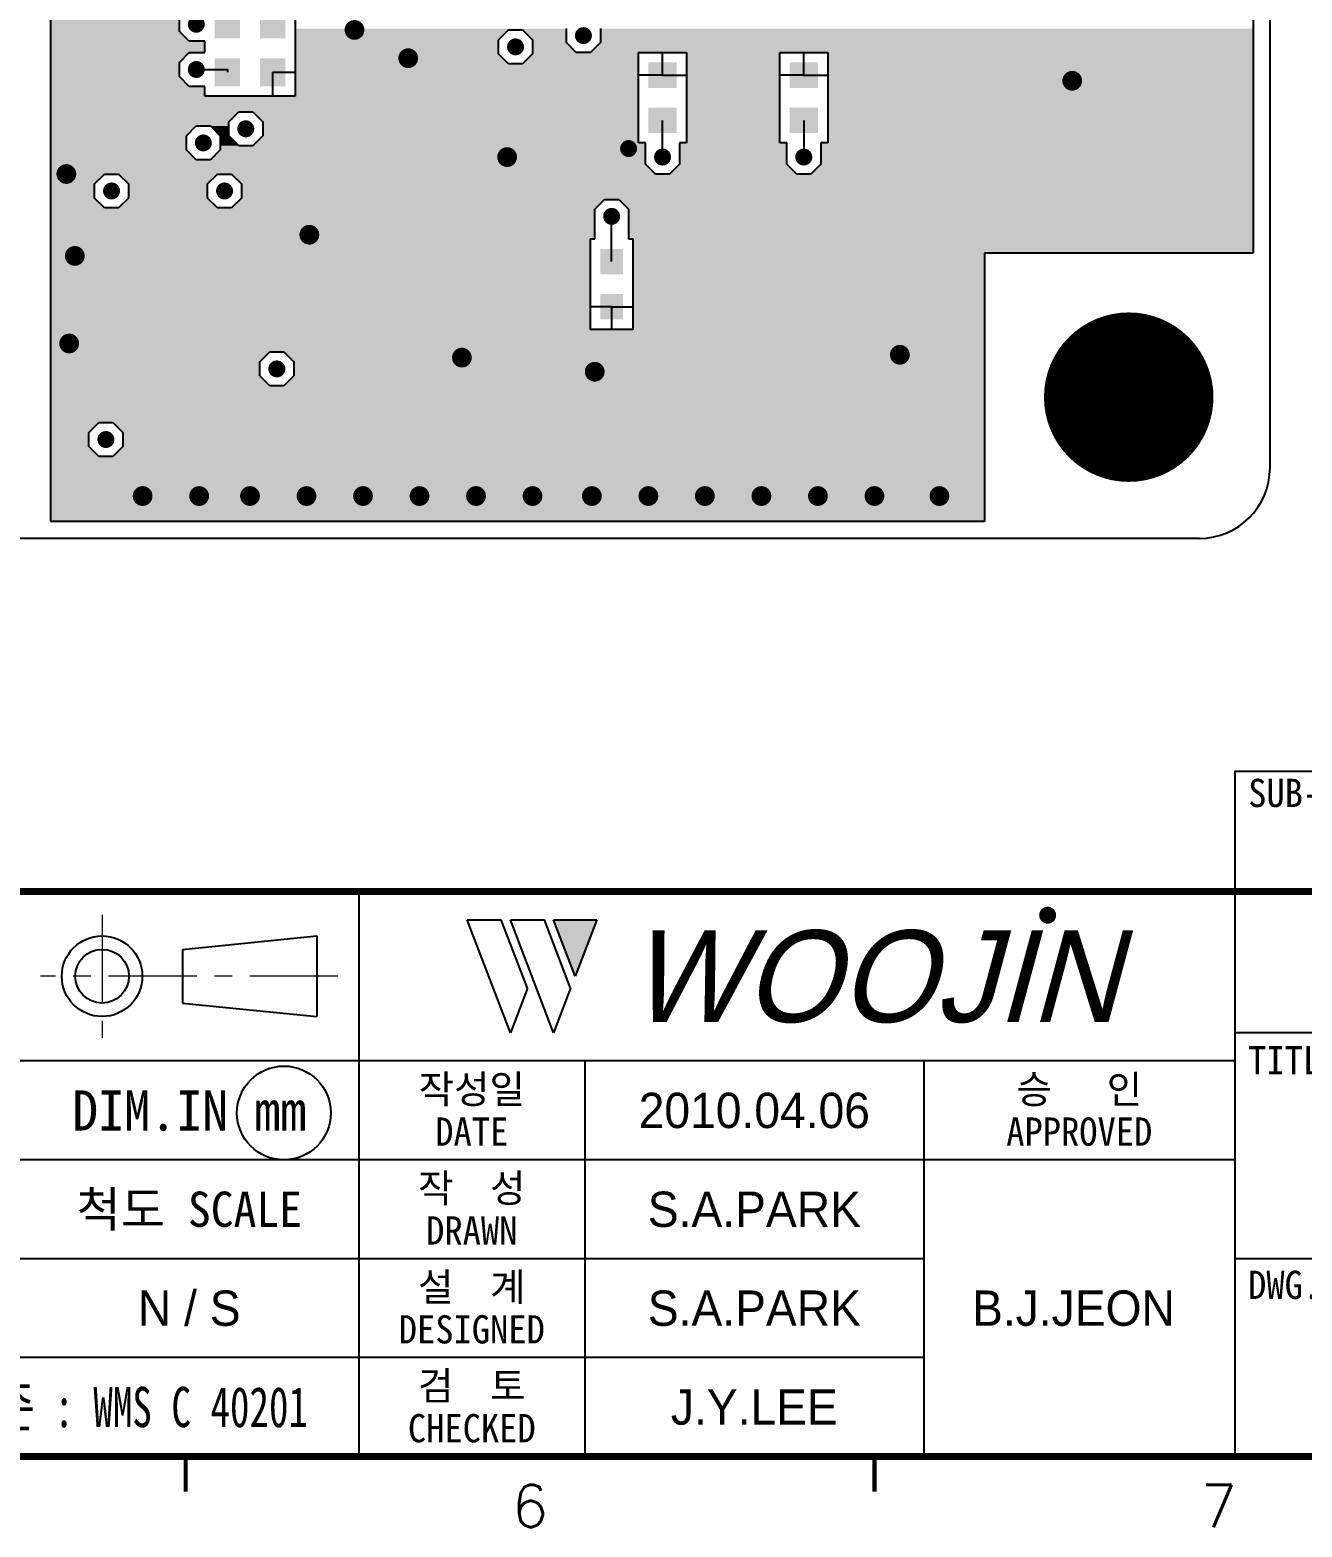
# Model space of a CAD drawing. Extents: x 295 to 953, y 10 to 290.
# Drawn here: x 724.7 to 814.7, y 10 to 116 of the extents above; entities that cross this region are included whole.
import ezdxf
from ezdxf.enums import TextEntityAlignment as Align

# ---------------------------------------------------------------- set-up
doc = ezdxf.new("R2010")
doc.units = 0
doc.header["$LTSCALE"] = 5
doc.header["$MEASUREMENT"] = 0
doc.linetypes.add('CENTER', pattern=[2, 1.25, -0.25, 0.25, -0.25])
doc.layers.get('0').update_dxf_attribs({"linetype": 'CONTINUOUS', "lineweight": 25})
for name, color, linetype in [('19_SOLD_GBR', 10, 'CONTINUOUS'), ('SHEET', 3, 'CONTINUOUS'), ('문자', 4, 'CONTINUOUS'), ('테두리', 3, 'CONTINUOUS')]:
    doc.layers.add(name, color=color, linetype=linetype)
doc.layers.add('2', color=2, linetype='CENTER', lineweight=13)
doc.styles.add('MARK', font='ARLRDBD.TTF')
doc.styles.get("Standard").update_dxf_attribs({"font": 'simplex.shx'})
doc.styles.add('굴림', font='')
doc.styles.add('굴림체', font='')
doc.styles.get('굴림').set_extended_font_data('Gulim')
doc.styles.get('굴림체').set_extended_font_data('GulimChe')

# ---------------------------------------------------------------- blocks, each defined once
blk = doc.blocks.new('B')
at = {"layer": '문자'}
blk.add_hatch(color=256, dxfattribs=at).paths.add_polyline_path([(13.79, 10), (15.31, 6), (16.84, 10)])
at = {"color": 4, "const_width": 0.6}
blk.add_lwpolyline([(48.46, 10.32, 1), (49.06, 10.32, 1)], format="xyb", close=True, dxfattribs=at)
at = {"layer": '문자'}
for p, q in [((10.73, 2), (7.68, 10)), ((7.68, 10), (10.09, 10)), ((11.94, 5.16), (10.09, 10)), ((10.73, 10), (13.15, 10)), ((13.79, 2), (10.73, 10)), ((14.99, 5.16), (13.15, 10)), ((13.79, 10), (16.84, 10)), ((15.31, 6), (13.79, 10)), ((16.84, 10), (15.31, 6)), ((11.94, 5.16), (10.73, 2)), ((14.99, 5.16), (13.79, 2))]:
    blk.add_line(p, q, dxfattribs=at)
at = {"layer": '문자', "style": 'MARK', "oblique": 15}
blk.add_text('WOOJIN', height=6.5, dxfattribs=at).set_placement((36.4, 6), align=Align.MIDDLE_CENTER)
blk = doc.blocks.new('C')
at = {"layer": '2'}
for p, q in [((252.83, 53.35), (252.83, 44.65)), ((269.53, 49), (248.48, 49))]:
    blk.add_line(p, q, dxfattribs=at)
at = {"layer": 'SHEET'}
for p, q in [((271, 55), (271, 15)), ((271, 55), (271, 15)), ((333, 55), (333, 15)), ((405, 45), (333, 45)), ((333, 43), (247, 43)), ((287, 43), (287, 15)), ((311, 43), (311, 15)), ((333, 36), (247, 36)), ((311, 29), (247, 29)), ((405, 29), (333, 29)), ((311, 22), (227, 22))]:
    blk.add_line(p, q, dxfattribs=at)
at = {"layer": 'SHEET', "color": 4}
for p, q in [((258.53, 50.9), (268.03, 51.85)), ((258.53, 50.9), (258.53, 47.1)), ((268.03, 51.85), (268.03, 46.15)), ((258.53, 47.1), (268.03, 46.15))]:
    blk.add_line(p, q, dxfattribs=at)
at = {"layer": 'SHEET'}
blk.add_lwpolyline([(333, 55), (380.19, 55), (380.19, 63.49), (333, 63.49)], close=True, dxfattribs=at)
at = {"layer": 'SHEET', "color": 4}
for radius in [2.85, 1.9]:
    blk.add_circle((252.83, 49), radius, dxfattribs=at)
at = {"layer": 'SHEET'}
blk.add_circle((265.7, 39.32), 3.32, dxfattribs=at)
at = {"layer": '테두리'}
for points, const_width in [([(15, 285), (15, 15), (405, 15), (405, 285), (15, 285)], 0.5), ([(15, 55), (405, 55)], 0.5), ([(258.75, 12.5), (258.75, 15)], 0.3), ([(307.5, 12.5), (307.5, 15)], 0.3)]:
    blk.add_lwpolyline(points, dxfattribs=dict(at, const_width=const_width))
blk.add_blockref('B', (271, 43))
at = {"layer": '문자', "style": '굴림체'}
for s, height, p in [('SUB-TITLE', 2, (339.77, 61.98)), ('작성일', 2, (279, 41)), ('승   인', 2, (322, 41)), ('DIM.IN mm', 2.85, (259, 39.5)), ('DATE', 2, (279, 38)), ('APPROVED', 2, (322, 38)), ('작  성', 2, (279, 34)), ('척도 SCALE', 2.5, (259, 32.5)), ('DRAWN', 2, (279, 31)), ('설  계', 2, (279, 27)), ('DESIGNED', 2, (279, 24)), ('검  토', 2, (279, 20)), ('CHECKED', 2, (279, 17))]:
    blk.add_text(s, height=height, dxfattribs=at).set_placement(p, align=Align.MIDDLE_CENTER)
for s, p in [('TITLE', (333.95, 42.05)), ('DWG.NO.', (333.95, 26.15))]:
    blk.add_text(s, height=2, dxfattribs=at).set_placement(p)
at = {"layer": '문자', "style": '굴림체', "width": 0.75}
blk.add_text('공차 적용기준 : WMS C 40201', height=2.85, dxfattribs=at).set_placement((249, 18.5), align=Align.MIDDLE_CENTER)
at = {"layer": '문자'}
for s, p in [('6', (283.12, 11.5)), ('7', (331.88, 11.5))]:
    blk.add_text(s, height=3, dxfattribs=at).set_placement(p, align=Align.MIDDLE)

msp = doc.modelspace()

# ---------------------------------------------------------------- linework, layer by layer
for points, const_width in [([(736.78, 116.4, -1), (736.18, 116.4, -1)], 0.6), ([(748.03, 116, -1), (747.33, 116, -1)], 0.7), ([(764.18, 115.6, -1), (763.58, 115.6, -1)], 0.6), ([(751.83, 114, -1), (751.13, 114, -1)], 0.7), ([(759.38, 114.8, -1), (758.78, 114.8, -1)], 0.6), ([(736.78, 113.2, -1), (736.18, 113.2, -1)], 0.6), ([(798.83, 112.4, -1), (798.13, 112.4, -1)], 0.7), ([(740.28, 109, -1), (739.68, 109, -1)], 0.6), ([(737.28, 108, -1), (736.68, 108, -1)], 0.6), ([(767.38, 107.6, -1), (766.78, 107.6, -1)], 0.6), ([(758.83, 107, -1), (758.13, 107, -1)], 0.7), ([(769.78, 107, -1), (769.18, 107, -1)], 0.6), ([(779.78, 107, -1), (779.18, 107, -1)], 0.6), ([(727.63, 105.8, -1), (726.93, 105.8, -1)], 0.7), ([(730.78, 104.6, -1), (730.18, 104.6, -1)], 0.6), ([(738.78, 104.6, -1), (738.18, 104.6, -1)], 0.6), ([(766.18, 102.8, -1), (765.58, 102.8, -1)], 0.6), ([(744.83, 101.5, -1), (744.13, 101.5, -1)], 0.7), ([(728.23, 100, -1), (727.53, 100, -1)], 0.7), ([(805.48, 90, -1), (799.48, 90, -1)], 6), ([(727.83, 93.8, -1), (727.13, 93.8, -1)], 0.7), ([(755.63, 92.8, -1), (754.93, 92.8, -1)], 0.7), ([(786.63, 93, -1), (785.93, 93, -1)], 0.7), ([(742.48, 92, -1), (741.88, 92, -1)], 0.6), ([(765.03, 91.8, -1), (764.33, 91.8, -1)], 0.7), ([(730.38, 87, -1), (729.78, 87, -1)], 0.6), ([(733.03, 83, -1), (732.33, 83, -1)], 0.7), ([(737.03, 83, -1), (736.33, 83, -1)], 0.7), ([(740.63, 83, -1), (739.93, 83, -1)], 0.7), ([(744.63, 83, -1), (743.93, 83, -1)], 0.7), ([(748.63, 83, -1), (747.93, 83, -1)], 0.7), ([(752.63, 83, -1), (751.93, 83, -1)], 0.7), ([(756.63, 83, -1), (755.93, 83, -1)], 0.7), ([(760.63, 83, -1), (759.93, 83, -1)], 0.7), ([(764.83, 83, -1), (764.13, 83, -1)], 0.7), ([(768.83, 83, -1), (768.13, 83, -1)], 0.7), ([(772.83, 83, -1), (772.13, 83, -1)], 0.7), ([(776.83, 83, -1), (776.13, 83, -1)], 0.7), ([(780.83, 83, -1), (780.13, 83, -1)], 0.7), ([(784.83, 83, -1), (784.13, 83, -1)], 0.7), ([(789.43, 83, -1), (788.73, 83, -1)], 0.7)]:
    msp.add_lwpolyline(points, format="xyb", close=True, dxfattribs=dict(const_width=const_width))
for points in [[(737.78, 117.4), (737.78, 115.4), (739.58, 117.4), (739.58, 115.4)], [(740.98, 117.4), (740.98, 115.4), (742.78, 117.4), (742.78, 115.4)], [(737.78, 114), (737.78, 112), (739.58, 114), (739.58, 112)], [(740.98, 114), (740.98, 112), (742.78, 114), (742.78, 112)], [(768.48, 113.7), (768.48, 111.9), (770.48, 113.7), (770.48, 111.9)], [(778.48, 113.7), (778.48, 111.9), (780.48, 113.7), (780.48, 111.9)], [(768.48, 110.5), (768.48, 108.7), (770.48, 110.5), (770.48, 108.7)], [(778.48, 110.5), (778.48, 108.7), (780.48, 110.5), (780.48, 108.7)], [(765.08, 100.5), (765.08, 98.7), (766.68, 100.5), (766.68, 98.7)], [(765.08, 97.3), (765.08, 95.5), (766.68, 97.3), (766.68, 95.5)]]:
    msp.add_solid(points)
at = {"layer": '19_SOLD_GBR', "color": 7}
for p, q in [((812.48, 85), (812.48, 255)), ((811.28, 239.8), (811.28, 100.2)), ((726.18, 81.2), (726.18, 125.7)), ((743.48, 118.1), (743.48, 111.3)), ((735.28, 115.9), (735.28, 116.9)), ((735.98, 115.2), (735.28, 115.9)), ((757.88, 115.3), (758.58, 116)), ((758.58, 116), (759.58, 116)), ((759.58, 116), (760.28, 115.3)), ((762.68, 115.1), (762.68, 116.1)), ((765.08, 116.1), (765.08, 115.1)), ((737.08, 115.2), (735.98, 115.2)), ((737.08, 114.4), (737.08, 115.2)), ((757.88, 114.3), (757.88, 115.3)), ((760.28, 115.3), (760.28, 114.3)), ((763.38, 114.4), (762.68, 115.1)), ((765.08, 115.1), (764.38, 114.4)), ((735.28, 113.7), (735.98, 114.4)), ((735.28, 112.7), (735.28, 113.7)), ((735.98, 114.4), (737.08, 114.4)), ((758.58, 113.6), (757.88, 114.3)), ((759.58, 113.6), (758.58, 113.6)), ((760.28, 114.3), (759.58, 113.6)), ((764.38, 114.4), (763.38, 114.4)), ((767.78, 114.4), (771.18, 114.4)), ((767.78, 108), (767.78, 114.4)), ((769.48, 112.8), (769.48, 114.4)), ((771.18, 114.4), (771.18, 108)), ((777.78, 114.4), (781.18, 114.4)), ((777.78, 108), (777.78, 114.4)), ((779.48, 112.8), (779.48, 114.4)), ((781.18, 114.4), (781.18, 108)), ((735.98, 112), (735.28, 112.7)), ((736.48, 113.2), (738.68, 113.2)), ((738.68, 113.2), (738.68, 113)), ((741.88, 113), (741.88, 111.3)), ((741.88, 113), (743.48, 113)), ((769.48, 112.8), (767.78, 112.8)), ((769.48, 112.8), (771.18, 112.8)), ((779.48, 112.8), (777.78, 112.8)), ((779.48, 112.8), (781.18, 112.8)), ((737.08, 112), (735.98, 112)), ((737.08, 111.3), (737.08, 112)), ((743.48, 111.3), (737.08, 111.3)), ((735.78, 108.5), (736.48, 109.2)), ((736.48, 109.2), (737.48, 109.2)), ((737.48, 109.2), (738.18, 108.5)), ((738.78, 109.5), (739.48, 110.2)), ((738.78, 108.5), (738.78, 109.5)), ((739.48, 110.2), (740.48, 110.2)), ((740.48, 110.2), (741.18, 109.5)), ((741.18, 109.5), (741.18, 108.5)), ((769.48, 107), (769.48, 109.6)), ((779.48, 109.6), (779.48, 107)), ((735.78, 107.5), (735.78, 108.5)), ((738.18, 108.5), (738.18, 107.5)), ((739.48, 107.8), (738.78, 108.5)), ((741.18, 108.5), (740.48, 107.8)), ((736.48, 106.8), (735.78, 107.5)), ((738.18, 107.5), (737.48, 106.8)), ((740.48, 107.8), (739.48, 107.8)), ((768.28, 108), (767.78, 108)), ((768.28, 106.5), (768.28, 108)), ((771.18, 108), (770.68, 108)), ((770.68, 108), (770.68, 106.5)), ((778.28, 108), (777.78, 108)), ((778.28, 106.5), (778.28, 108)), ((781.18, 108), (780.68, 108)), ((780.68, 108), (780.68, 106.5)), ((737.48, 106.8), (736.48, 106.8)), ((768.98, 105.8), (768.28, 106.5)), ((770.68, 106.5), (769.98, 105.8)), ((778.98, 105.8), (778.28, 106.5)), ((780.68, 106.5), (779.98, 105.8)), ((729.28, 105.1), (729.98, 105.8)), ((729.28, 104.1), (729.28, 105.1)), ((729.98, 105.8), (730.98, 105.8)), ((730.98, 105.8), (731.68, 105.1)), ((731.68, 105.1), (731.68, 104.1)), ((737.28, 105.1), (737.98, 105.8)), ((737.28, 104.1), (737.28, 105.1)), ((737.98, 105.8), (738.98, 105.8)), ((738.98, 105.8), (739.68, 105.1)), ((739.68, 105.1), (739.68, 104.1)), ((769.98, 105.8), (768.98, 105.8)), ((779.98, 105.8), (778.98, 105.8)), ((729.98, 103.4), (729.28, 104.1)), ((731.68, 104.1), (730.98, 103.4)), ((737.98, 103.4), (737.28, 104.1)), ((739.68, 104.1), (738.98, 103.4)), ((764.68, 103.3), (765.38, 104)), ((765.38, 104), (766.38, 104)), ((766.38, 104), (767.08, 103.3)), ((730.98, 103.4), (729.98, 103.4)), ((738.98, 103.4), (737.98, 103.4)), ((764.68, 101.2), (764.68, 103.3)), ((767.08, 103.3), (767.08, 101.2)), ((765.88, 99.6), (765.88, 102.8)), ((764.38, 101.2), (764.68, 101.2)), ((764.38, 94.8), (764.38, 101.2)), ((767.08, 101.2), (767.38, 101.2)), ((767.38, 101.2), (767.38, 94.8)), ((792.28, 100.2), (792.28, 81.2)), ((811.28, 100.2), (792.28, 100.2)), ((765.88, 96.4), (764.38, 96.4)), ((765.88, 96.4), (765.88, 94.8)), ((765.88, 96.4), (767.38, 96.4)), ((767.38, 94.8), (764.38, 94.8)), ((740.98, 92.5), (741.68, 93.2)), ((740.98, 91.5), (740.98, 92.5)), ((741.68, 93.2), (742.68, 93.2)), ((742.68, 93.2), (743.38, 92.5)), ((743.38, 92.5), (743.38, 91.5)), ((741.68, 90.8), (740.98, 91.5)), ((743.38, 91.5), (742.68, 90.8)), ((742.68, 90.8), (741.68, 90.8)), ((728.88, 87.5), (729.58, 88.2)), ((729.58, 88.2), (730.58, 88.2)), ((730.58, 88.2), (731.28, 87.5)), ((728.88, 86.5), (728.88, 87.5)), ((731.28, 87.5), (731.28, 86.5)), ((729.58, 85.8), (728.88, 86.5)), ((731.28, 86.5), (730.58, 85.8)), ((730.58, 85.8), (729.58, 85.8)), ((792.28, 81.2), (726.18, 81.2)), ((807.48, 80), (557.48, 80))]:
    msp.add_line(p, q, dxfattribs=at)
msp.add_arc((807.48, 85), 5, 270, 0, dxfattribs=at)
for points in [[(735.28, 115.9), (735.28, 116.9), (726.18, 115.9), (726.18, 116.9)], [(735.98, 115.2), (735.28, 115.9), (726.18, 115.2), (726.18, 115.9)], [(762.68, 116), (762.68, 116.1), (743.48, 116), (743.48, 116.1)], [(757.88, 115.3), (758.58, 116), (743.48, 115.3), (743.48, 116)], [(762.68, 116), (762.68, 116), (759.58, 116), (758.58, 116)], [(762.68, 115.3), (762.68, 116), (760.28, 115.3), (759.58, 116)], [(811.28, 115.1), (811.28, 116.1), (765.08, 115.1), (765.08, 116.1)], [(737.08, 114.4), (737.08, 115.2), (726.18, 114.4), (726.18, 115.2)], [(757.88, 114.3), (757.88, 115.3), (743.48, 114.3), (743.48, 115.3)], [(762.68, 115.1), (762.68, 115.3), (760.28, 115.1), (760.28, 115.3)], [(763.38, 114.4), (762.68, 115.1), (760.28, 114.4), (760.28, 115.1)], [(811.28, 114.4), (811.28, 115.1), (764.38, 114.4), (765.08, 115.1)], [(735.28, 113.7), (735.98, 114.4), (726.18, 113.7), (726.18, 114.4)], [(735.28, 112.7), (735.28, 113.7), (726.18, 112.7), (726.18, 113.7)], [(758.58, 113.6), (757.88, 114.3), (743.48, 113.6), (743.48, 114.3)], [(767.78, 111.3), (767.78, 113.6), (743.48, 111.3), (743.48, 113.6)], [(767.78, 113.6), (767.78, 114.3), (759.58, 113.6), (760.28, 114.3)], [(767.78, 114.3), (767.78, 114.4), (760.28, 114.3), (760.28, 114.4)], [(777.78, 114.4), (777.78, 114.4), (771.18, 114.4), (767.78, 114.4)], [(777.78, 108), (777.78, 114.4), (771.18, 108), (771.18, 114.4)], [(811.28, 114.4), (811.28, 114.4), (781.18, 114.4), (777.78, 114.4)], [(811.28, 108), (811.28, 114.4), (781.18, 108), (781.18, 114.4)], [(735.98, 112), (735.28, 112.7), (726.18, 112), (726.18, 112.7)], [(737.08, 111.3), (737.08, 112), (726.18, 111.3), (726.18, 112)], [(737.08, 112), (737.08, 112), (736.48, 112), (737.08, 112)], [(767.78, 111.3), (767.78, 111.3), (741.68, 111.3), (743.48, 111.3)], [(767.78, 110.2), (767.78, 111.3), (726.18, 110.2), (726.18, 111.3)], [(738.78, 109.5), (739.48, 110.2), (726.18, 109.5), (726.18, 110.2)], [(738.78, 109.2), (738.78, 109.5), (726.18, 109.2), (726.18, 109.5)], [(735.78, 108.5), (736.48, 109.2), (726.18, 108.5), (726.18, 109.2)], [(738.78, 109.2), (738.78, 109.2), (737.48, 109.2), (736.48, 109.2)], [(738.78, 108.5), (738.78, 109.2), (738.17, 108.5), (737.48, 109.2)], [(767.78, 110.2), (767.78, 110.2), (740.48, 110.2), (739.48, 110.2)], [(767.78, 109.5), (767.78, 110.2), (741.18, 109.5), (740.48, 110.2)], [(767.78, 108.5), (767.78, 109.5), (741.18, 108.5), (741.18, 109.5)], [(735.78, 107.5), (735.78, 108.5), (726.18, 107.5), (726.18, 108.5)], [(738.78, 108.5), (738.78, 108.5), (738.18, 108.5), (738.17, 108.5)], [(739.48, 107.8), (738.78, 108.5), (738.18, 107.8), (738.18, 108.5)], [(767.78, 108), (767.78, 108.5), (740.68, 108), (741.18, 108.5)], [(736.48, 106.8), (735.78, 107.5), (726.18, 106.8), (726.18, 107.5)], [(768.28, 106.8), (768.28, 107.31), (737.48, 106.8), (737.98, 107.31)], [(768.28, 107.31), (768.28, 107.5), (737.98, 107.31), (738.18, 107.5)], [(768.28, 107.5), (768.28, 107.8), (738.18, 107.5), (738.18, 107.8)], [(768.28, 107.8), (768.28, 108), (740.48, 107.8), (740.68, 108)], [(778.28, 106.5), (778.28, 108), (770.68, 106.5), (770.68, 108)], [(778.28, 108), (778.28, 108), (770.68, 108), (771.14, 108)], [(778.28, 108), (778.23, 108), (771.14, 108), (771.18, 108)], [(811.28, 106.5), (811.28, 108), (780.68, 106.5), (780.68, 108)], [(811.28, 108), (811.28, 108), (780.68, 108), (781.18, 108)], [(768.28, 106.5), (768.28, 106.8), (726.18, 106.5), (726.18, 106.8)], [(768.98, 105.8), (768.28, 106.5), (726.18, 105.8), (726.18, 106.5)], [(778.98, 105.8), (778.28, 106.5), (769.98, 105.8), (770.68, 106.5)], [(811.28, 105.8), (811.28, 106.5), (779.98, 105.8), (780.68, 106.5)], [(729.28, 105.1), (729.98, 105.8), (726.18, 105.1), (726.18, 105.8)], [(729.28, 104.1), (729.28, 105.1), (726.18, 104.1), (726.18, 105.1)], [(737.98, 105.8), (737.98, 105.8), (730.98, 105.8), (729.98, 105.8)], [(737.28, 105.1), (737.98, 105.8), (731.68, 105.1), (730.98, 105.8)], [(737.28, 104.1), (737.28, 105.1), (731.68, 104.1), (731.68, 105.1)], [(811.28, 105.8), (811.28, 105.8), (738.98, 105.8), (737.98, 105.8)], [(811.28, 105.1), (811.28, 105.8), (739.68, 105.1), (738.98, 105.8)], [(811.28, 104.1), (811.28, 105.1), (739.68, 104.1), (739.68, 105.1)], [(729.58, 103.8), (729.28, 104.1), (726.18, 103.8), (726.18, 104.1)], [(737.98, 103.4), (737.28, 104.1), (730.98, 103.4), (731.68, 104.1)], [(764.78, 103.4), (765.38, 104), (738.98, 103.4), (739.58, 104)], [(811.28, 104), (811.28, 104.1), (739.58, 104), (739.68, 104.1)], [(811.28, 104), (811.28, 104), (766.38, 104), (765.38, 104)], [(811.28, 103.3), (811.28, 104), (767.08, 103.3), (766.38, 104)], [(729.98, 103.4), (729.58, 103.8), (726.18, 103.4), (726.18, 103.8)], [(764.68, 103.3), (764.78, 103.4), (726.18, 103.3), (726.18, 103.4)], [(764.68, 101.2), (764.68, 103.3), (726.18, 101.2), (726.18, 103.3)], [(811.28, 101.2), (811.28, 103.3), (767.08, 101.2), (767.08, 103.3)], [(764.38, 94.8), (764.38, 101.2), (726.18, 94.8), (726.18, 101.2)], [(811.28, 101.2), (811.28, 101.2), (767.38, 101.2), (767.08, 101.2)], [(811.28, 100.2), (811.28, 101.2), (767.38, 100.2), (767.38, 101.2)], [(792.28, 94.8), (792.28, 100.2), (767.38, 94.8), (767.38, 100.2)], [(792.28, 93.2), (792.28, 94.8), (726.18, 93.2), (726.18, 94.8)], [(740.98, 92.5), (741.68, 93.2), (726.18, 92.5), (726.18, 93.2)], [(740.98, 91.5), (740.98, 92.5), (726.18, 91.5), (726.18, 92.5)], [(792.28, 93.2), (792.28, 93.2), (742.68, 93.2), (741.68, 93.2)], [(792.28, 92.5), (792.28, 93.2), (743.38, 92.5), (742.68, 93.2)], [(792.28, 91.5), (792.28, 92.5), (743.38, 91.5), (743.38, 92.5)], [(741.68, 90.8), (740.98, 91.5), (726.18, 90.8), (726.18, 91.5)], [(792.28, 90.8), (792.28, 91.5), (742.68, 90.8), (743.38, 91.5)], [(792.28, 88.2), (792.28, 90.8), (726.18, 88.2), (726.18, 90.8)], [(728.88, 87.5), (729.58, 88.2), (726.18, 87.5), (726.18, 88.2)], [(792.28, 88.2), (792.28, 88.2), (730.58, 88.2), (729.58, 88.2)], [(792.28, 87.5), (792.28, 88.2), (731.28, 87.5), (730.58, 88.2)], [(728.88, 86.5), (728.88, 87.5), (726.18, 86.5), (726.18, 87.5)], [(792.28, 86.5), (792.28, 87.5), (731.28, 86.5), (731.28, 87.5)], [(729.58, 85.8), (728.88, 86.5), (726.18, 85.8), (726.18, 86.5)], [(792.28, 85.8), (792.28, 86.5), (730.58, 85.8), (731.28, 86.5)], [(792.28, 81.2), (792.28, 85.8), (726.18, 81.2), (726.18, 85.8)]]:
    msp.add_solid(points, dxfattribs=at)

# ---------------------------------------------------------------- block references
msp.add_blockref('C', (476.98, 0))

# ---------------------------------------------------------------- texts
at = {"color": 4, "style": '굴림'}
for s, p in [('2010.04.06', (775.98, 39.5)), ('S.A.PARK', (775.98, 32.5)), ('S.A.PARK', (775.98, 25.5)), ('B.J.JEON', (798.57, 25.5)), ('J.Y.LEE', (775.98, 18.5))]:
    msp.add_text(s, height=2.5, dxfattribs=at).set_placement(p, align=Align.MIDDLE_CENTER)
at = {"layer": '문자', "style": '굴림'}
msp.add_text('N / S', height=2.5, dxfattribs=at).set_placement((735.98, 25.5), align=Align.MIDDLE_CENTER)

doc.saveas('drawing.dxf')
